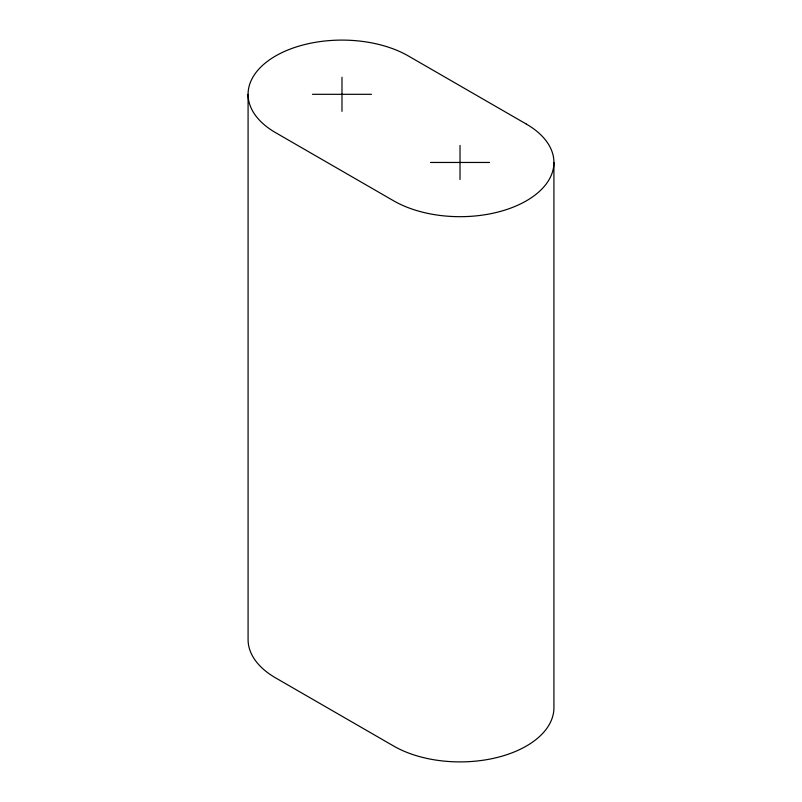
<?xml version="1.0" encoding="UTF-8"?>
<svg xmlns="http://www.w3.org/2000/svg" width="802" height="802" viewBox="0 0 802 802"><rect width="100%" height="100%" fill="white"/><g stroke="black" fill="none" stroke-linecap="round" stroke-linejoin="round"><path stroke-width="1.2" d="M312.469 94.315L371.486 94.315M430.514 162.465L489.531 162.465M553.921 162.465L553.921 707.685A93.904 54.215 0 0 1 495.957 757.77A93.904 54.215 0 0 1 393.622 746.02L275.577 677.87A93.904 54.215 0 0 1 248.079 639.535L248.079 94.315M460.017 145.433L460.017 179.508M341.983 77.273L341.983 111.348M526.423 124.13L408.378 55.98A93.904 54.215 0 0 0 275.577 55.98A93.904 54.215 0 0 0 275.577 132.651L393.622 200.801A93.904 54.215 0 0 0 526.423 200.801A93.904 54.215 0 0 0 526.423 124.13"/></g></svg>
